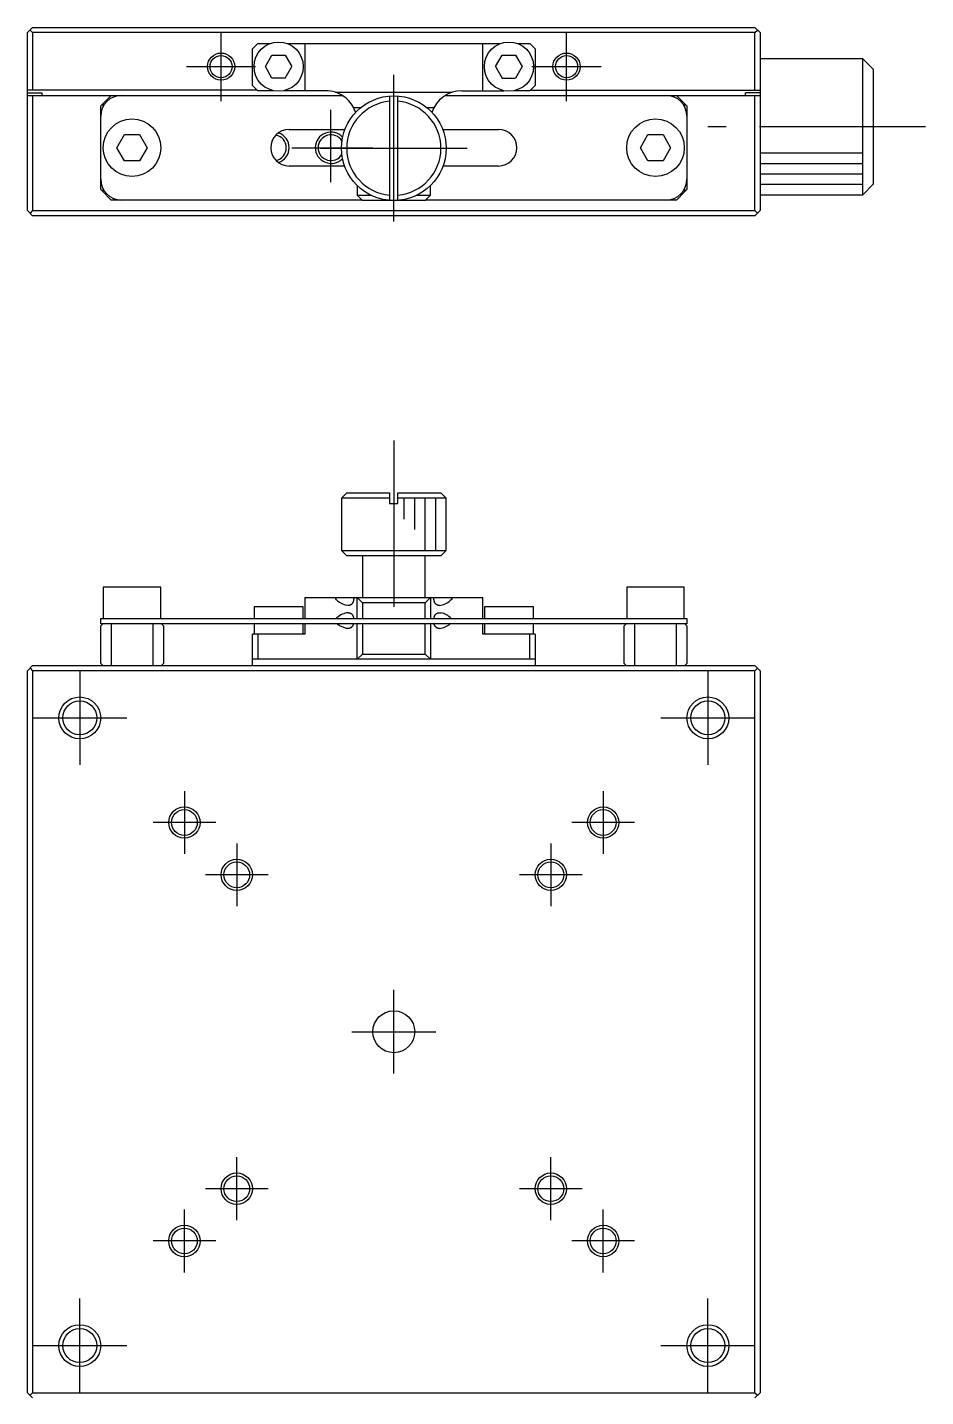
# Model space of a CAD drawing. Extents: x 0 to 292, y -8 to 206.
# Drawn here: x 48.7 to 134.5, y 75.1 to 206 of the extents above; entities that cross this region are included whole.
import ezdxf

# ---------------------------------------------------------------- set-up
doc = ezdxf.new("R2010")
doc.units = 0
doc.header["$LTSCALE"] = 0.5
doc.linetypes.add('CENTER', pattern=[50.8, 31.75, -6.35, 6.35, -6.35])
for name, color, linetype in [('MSM_CENTER', 1, 'CENTER'), ('MSM_CONTINUOUS', 7, 'CONTINUOUS'), ('MSM_NARROW', 5, 'CONTINUOUS')]:
    doc.layers.add(name, color=color, linetype=linetype)

msp = doc.modelspace()

# ---------------------------------------------------------------- linework, layer by layer
at = {"layer": 'MSM_CENTER'}
for p, q in [((67.194929, 198.95), (67.194929, 205.55)), ((100.194929, 198.95), (100.194929, 205.55)), ((63.894929, 202.25), (70.494929, 202.25)), ((96.894929, 202.25), (103.494929, 202.25)), ((83.694929, 187.45), (83.694929, 201.45)), ((77.694929, 191.201133), (77.694929, 198.112392)), ((134.494929, 196.5), (113.694929, 196.5)), ((73.95512, 194.5), (81.694929, 194.5)), ((76.694929, 194.45), (90.694929, 194.45)), ((83.694929, 166.5), (83.694929, 149.5)), ((53.694929, 144.5), (53.694929, 135.5)), ((113.694929, 144.5), (113.694929, 135.5)), ((49.194929, 140), (58.194928, 140)), ((109.194929, 140), (118.194928, 140)), ((63.694929, 133.000001), (63.694929, 126.999999)), ((103.694929, 133.000001), (103.694929, 126.999999)), ((66.694931, 130), (60.694928, 130)), ((106.694931, 130), (100.694928, 130)), ((68.694929, 128.000001), (68.694929, 121.999999)), ((98.694929, 128.000001), (98.694929, 121.999999)), ((71.694931, 125), (65.694928, 125)), ((101.694931, 125), (95.694928, 125)), ((83.694929, 106), (83.694929, 114)), ((79.694929, 110), (87.694929, 110)), ((68.694929, 91.999999), (68.694929, 98.000001)), ((98.694929, 91.999999), (98.694929, 98.000001)), ((71.694931, 95), (65.694928, 95)), ((101.694931, 95), (95.694928, 95)), ((63.694929, 86.999999), (63.694929, 93.000001)), ((103.694929, 86.999999), (103.694929, 93.000001)), ((66.694931, 90), (60.694928, 90)), ((106.694931, 90), (100.694928, 90)), ((53.694929, 75.5), (53.694929, 84.5)), ((113.694929, 75.5), (113.694929, 84.5)), ((49.194929, 80), (58.194928, 80)), ((109.194929, 80), (118.194928, 80))]:
    msp.add_line(p, q, dxfattribs=at)
at = {"layer": 'MSM_CONTINUOUS'}
for p, q in [((48.694929, 205.5), (49.194929, 206)), ((48.694929, 188.5), (48.694929, 205.5)), ((48.944929, 205.75), (49.194929, 205.5)), ((49.194929, 206), (118.194929, 206)), ((49.194929, 205.5), (49.194929, 200)), ((118.194929, 205.5), (49.194929, 205.5)), ((118.194929, 206), (118.694929, 205.5)), ((118.194929, 205.5), (118.444929, 205.75)), ((118.194929, 200), (118.194929, 205.5)), ((118.694929, 205.5), (118.694929, 188.5)), ((70.194929, 203.95), (70.694929, 204.45)), ((70.694929, 204.45), (71.868794, 204.45)), ((73.521065, 204.45), (93.868794, 204.45)), ((75.194929, 204.45), (75.194929, 199.95)), ((92.194929, 199.95), (92.194929, 204.45)), ((95.521065, 204.45), (96.694929, 204.45)), ((96.694929, 204.45), (97.194929, 203.95)), ((70.194929, 200.45), (70.194929, 203.95)), ((71.424759, 202.25), (72.059844, 203.35)), ((72.059844, 203.35), (73.330015, 203.35)), ((73.330015, 203.35), (73.9651, 202.25)), ((93.424759, 202.25), (94.059844, 203.35)), ((94.059844, 203.35), (95.330015, 203.35)), ((95.330015, 203.35), (95.9651, 202.25)), ((97.194929, 203.95), (97.194929, 200.45)), ((128.494929, 203), (118.694929, 203)), ((128.494929, 190), (128.494929, 203)), ((129.494929, 202), (128.494929, 203)), ((72.059844, 201.15), (71.424759, 202.25)), ((73.330015, 201.15), (73.9651, 202.25)), ((93.424759, 202.25), (94.059844, 201.15)), ((95.9651, 202.25), (95.330015, 201.15)), ((129.494929, 202), (129.494929, 191)), ((70.694929, 199.95), (70.194929, 200.45)), ((73.330015, 201.15), (72.059844, 201.15)), ((94.059844, 201.15), (95.330015, 201.15)), ((97.194929, 200.45), (96.694929, 199.95)), ((70.644929, 200), (48.694929, 200)), ((48.694929, 199.75), (50.094929, 199.75)), ((48.694929, 199.5), (78.775168, 199.5)), ((49.194929, 199.5), (49.194929, 188.5)), ((50.094929, 199.5), (50.094929, 199.75)), ((56.694929, 199.5), (55.894929, 198.7)), ((72.212747, 199.95), (70.694929, 199.95)), ((77.194929, 199.95), (73.177112, 199.95)), ((78.131679, 199.8), (89.25818, 199.8)), ((83.294929, 199.433974), (83.294929, 189.466026)), ((84.094929, 189.466026), (84.094929, 199.433974)), ((88.614948, 199.5), (118.694929, 199.5)), ((90.194929, 199.95), (94.212747, 199.95)), ((96.694929, 199.95), (95.177112, 199.95)), ((96.744929, 200), (118.694929, 200)), ((111.494929, 198.7), (110.694929, 199.5)), ((117.294929, 199.5), (117.294929, 199.75)), ((118.694929, 199.75), (117.294929, 199.75)), ((118.194929, 188.5), (118.194929, 199.5)), ((55.694929, 198.5), (55.894929, 198.7)), ((55.694929, 190.5), (55.694929, 198.5)), ((55.894929, 198.7), (55.894929, 198.37178)), ((80.50471, 198.3), (79.874015, 198.3)), ((87.515844, 198.3), (86.885149, 198.3)), ((111.494929, 198.37178), (111.494929, 198.7)), ((111.494929, 198.7), (111.694929, 198.5)), ((111.694929, 198.5), (111.694929, 190.5)), ((57.251554, 194.5), (57.973242, 195.75)), ((57.973242, 195.75), (59.416617, 195.75)), ((59.416617, 195.75), (60.138305, 194.5)), ((73.694929, 196.25), (79.030168, 196.25)), ((88.359691, 196.25), (93.694929, 196.25)), ((107.251554, 194.5), (107.973242, 195.75)), ((107.973242, 195.75), (109.416617, 195.75)), ((109.416617, 195.75), (110.138305, 194.5)), ((57.973242, 193.25), (57.251554, 194.5)), ((60.138305, 194.5), (59.416617, 193.25)), ((107.973242, 193.25), (107.251554, 194.5)), ((110.138305, 194.5), (109.416617, 193.25)), ((59.416617, 193.25), (57.973242, 193.25)), ((78.992802, 192.75), (73.694929, 192.75)), ((93.694929, 192.75), (88.397057, 192.75)), ((109.416617, 193.25), (107.973242, 193.25)), ((55.894929, 190.3), (55.694929, 190.5)), ((55.894929, 190.62822), (55.894929, 190.3)), ((55.894929, 190.3), (56.694929, 189.5)), ((80.194929, 190.879286), (80.194929, 189.95)), ((80.194929, 189.95), (81.51548, 189.95)), ((80.694929, 189.45), (80.194929, 189.95)), ((85.874379, 189.95), (87.194929, 189.95)), ((87.194929, 189.95), (86.694929, 189.45)), ((87.194929, 189.95), (87.194929, 190.879286)), ((111.494929, 190.3), (110.694929, 189.5)), ((111.494929, 190.3), (111.494929, 190.62822)), ((111.694929, 190.5), (111.494929, 190.3)), ((118.694929, 190), (128.494929, 190)), ((128.494929, 190), (129.494929, 191)), ((49.194929, 188), (48.694929, 188.5)), ((49.194929, 188.5), (48.944929, 188.25)), ((49.194929, 188.5), (118.194929, 188.5)), ((80.644929, 189.5), (56.694929, 189.5)), ((86.694929, 189.45), (80.694929, 189.45)), ((110.694929, 189.5), (86.744929, 189.5)), ((118.444929, 188.25), (118.194929, 188.5)), ((118.194929, 188), (118.694929, 188.5)), ((118.194929, 188), (49.194929, 188)), ((79.194929, 161.5), (78.694929, 161)), ((83.294929, 161), (78.694929, 161)), ((78.694929, 161), (78.694929, 156)), ((79.194929, 161.5), (83.294929, 161.5)), ((83.294929, 161.5), (83.294929, 160.5)), ((84.094929, 160.5), (84.094929, 161.5)), ((84.094929, 161.5), (88.194929, 161.5)), ((88.694929, 161), (84.094929, 161)), ((88.694929, 161), (88.194929, 161.5)), ((88.694929, 156), (88.694929, 161)), ((83.294929, 160.5), (84.094929, 160.5)), ((78.694929, 156), (88.694929, 156)), ((78.694929, 156), (79.194929, 155.5)), ((88.194929, 155.5), (88.694929, 156)), ((88.194929, 155.5), (79.194929, 155.5)), ((80.694929, 155.5), (80.694929, 151.5)), ((86.694929, 151.5), (86.694929, 155.5)), ((61.444929, 152.5), (55.944929, 152.5)), ((55.944929, 152.5), (55.944929, 149.5)), ((61.444929, 149.5), (61.444929, 152.5)), ((111.444929, 152.5), (105.944929, 152.5)), ((105.944929, 152.5), (105.944929, 149.5)), ((111.444929, 149.5), (111.444929, 152.5)), ((75.044929, 150.6), (70.344929, 150.6)), ((70.344929, 150.6), (70.344929, 149.5)), ((75.044929, 149.5), (75.044929, 150.6)), ((75.194929, 151.5), (75.194929, 149.5)), ((75.194929, 151.5), (92.194929, 151.5)), ((78.154595, 151.393304), (78.131679, 151.5)), ((78.213302, 151.296292), (78.154595, 151.393304)), ((78.302961, 151.20113), (78.213302, 151.296292)), ((79.337275, 150.75), (79.190161, 150.763205)), ((79.346057, 150.750053), (79.337275, 150.75)), ((79.382248, 150.751477), (79.346057, 150.750053)), ((79.417805, 150.754917), (79.382248, 150.751477)), ((79.45262, 150.760464), (79.417805, 150.754917)), ((79.486584, 150.76821), (79.45262, 150.760464)), ((79.51959, 150.778246), (79.486584, 150.76821)), ((79.551529, 150.790663), (79.51959, 150.778246)), ((79.582291, 150.805552), (79.551529, 150.790663)), ((79.60636, 150.819536), (79.582291, 150.805552)), ((79.629671, 150.835301), (79.60636, 150.819536)), ((79.652156, 150.852847), (79.629671, 150.835301)), ((79.673749, 150.872173), (79.652156, 150.852847)), ((79.694382, 150.893279), (79.673749, 150.872173)), ((79.713987, 150.916165), (79.694382, 150.893279)), ((79.731114, 150.938853), (79.713987, 150.916165)), ((79.747394, 150.963139), (79.731114, 150.938853)), ((79.762785, 150.98895), (79.747394, 150.963139)), ((79.777247, 151.016213), (79.762785, 150.98895)), ((79.790738, 151.044855), (79.777247, 151.016213)), ((79.803216, 151.074803), (79.790738, 151.044855)), ((79.812892, 151.100911), (79.803216, 151.074803)), ((79.821889, 151.127976), (79.812892, 151.100911)), ((79.830194, 151.155911), (79.821889, 151.127976)), ((79.837796, 151.184627), (79.830194, 151.155911)), ((79.844683, 151.214037), (79.837796, 151.184627)), ((79.850841, 151.244054), (79.844683, 151.214037)), ((79.856259, 151.274591), (79.850841, 151.244054)), ((79.860952, 151.305699), (79.856259, 151.274591)), ((79.864931, 151.337362), (79.860952, 151.305699)), ((79.868193, 151.369465), (79.864931, 151.337362)), ((79.870736, 151.401894), (79.868193, 151.369465)), ((79.872556, 151.434536), (79.870736, 151.401894)), ((79.87365, 151.467276), (79.872556, 151.434536)), ((79.874015, 151.5), (79.87365, 151.467276)), ((80.194929, 149.5), (80.194929, 151.5)), ((80.694929, 151), (80.194929, 151.5)), ((80.694929, 151), (80.694929, 149.5)), ((86.694929, 151), (80.694929, 151)), ((87.194929, 151.5), (86.694929, 151)), ((86.694929, 149.5), (86.694929, 151)), ((87.194929, 151.5), (87.194929, 149.5)), ((87.516241, 151.465709), (87.515844, 151.5)), ((87.51743, 151.431464), (87.516241, 151.465709)), ((87.51941, 151.397397), (87.51743, 151.431464)), ((87.522179, 151.363642), (87.51941, 151.397397)), ((87.525435, 151.332899), (87.522179, 151.363642)), ((87.529381, 151.302436), (87.525435, 151.332899)), ((87.53401, 151.272342), (87.529381, 151.302436)), ((87.539315, 151.242707), (87.53401, 151.272342)), ((87.545287, 151.213621), (87.539315, 151.242707)), ((87.55192, 151.185172), (87.545287, 151.213621)), ((87.559206, 151.157451), (87.55192, 151.185172)), ((87.567137, 151.130548), (87.559206, 151.157451)), ((87.57724, 151.100171), (87.567137, 151.130548)), ((87.588284, 151.070825), (87.57724, 151.100171)), ((87.600235, 151.042582), (87.588284, 151.070825)), ((87.613061, 151.015514), (87.600235, 151.042582)), ((87.62673, 150.989694), (87.613061, 151.015514)), ((87.641211, 150.965195), (87.62673, 150.989694)), ((87.656471, 150.942087), (87.641211, 150.965195)), ((87.672478, 150.920445), (87.656471, 150.942087)), ((87.691602, 150.897584), (87.672478, 150.920445)), ((87.711741, 150.876446), (87.691602, 150.897584)), ((87.732831, 150.857029), (87.711741, 150.876446)), ((87.754808, 150.839332), (87.732831, 150.857029)), ((87.777607, 150.82335), (87.754808, 150.839332)), ((87.801165, 150.809083), (87.777607, 150.82335)), ((87.825418, 150.796527), (87.801165, 150.809083)), ((87.860773, 150.781617), (87.825418, 150.796527)), ((87.897529, 150.769745), (87.860773, 150.781617)), ((87.935535, 150.760781), (87.897529, 150.769745)), ((87.974642, 150.754591), (87.935535, 150.760781)), ((88.014698, 150.751044), (87.974642, 150.754591)), ((88.052531, 150.75), (88.014698, 150.751044)), ((89.177621, 151.297867), (89.092752, 151.20619)), ((89.232358, 151.386628), (89.177621, 151.297867)), ((89.25818, 151.5), (89.232358, 151.386628)), ((92.194929, 149.5), (92.194929, 151.5)), ((97.044929, 150.6), (92.344929, 150.6)), ((92.344929, 150.6), (92.344929, 149.5)), ((97.044929, 149.5), (97.044929, 150.6)), ((55.694929, 149), (55.694929, 149.5)), ((55.694929, 149.5), (111.694929, 149.5)), ((78.210614, 149.500032), (78.282245, 149.579544)), ((79.337202, 150.05), (79.372405, 150.049101)), ((79.372405, 150.049101), (79.4188, 150.044994)), ((79.4188, 150.044994), (79.463727, 150.037343)), ((79.463727, 150.037343), (79.493234, 150.030028)), ((79.493234, 150.030028), (79.52208, 150.020878)), ((79.52208, 150.020878), (79.550184, 150.009849)), ((79.550184, 150.009849), (79.577463, 149.996899)), ((79.577463, 149.996899), (79.603833, 149.981984)), ((79.603833, 149.981984), (79.629212, 149.96506)), ((79.629212, 149.96506), (79.653516, 149.946085)), ((79.653516, 149.946085), (79.672837, 149.92873)), ((79.672837, 149.92873), (79.691449, 149.90984)), ((79.691449, 149.90984), (79.709307, 149.889451)), ((79.709307, 149.889451), (79.726365, 149.867596)), ((79.726365, 149.867596), (79.742579, 149.844311)), ((79.742579, 149.844311), (79.757904, 149.819631)), ((79.757904, 149.819631), (79.772294, 149.79359)), ((79.772294, 149.79359), (79.78418, 149.769524)), ((79.78418, 149.769524), (79.795383, 149.744323)), ((79.795383, 149.744323), (79.805886, 149.718068)), ((79.805886, 149.718068), (79.815672, 149.69084)), ((79.815672, 149.69084), (79.824723, 149.66272)), ((79.824723, 149.66272), (79.833022, 149.633789)), ((79.833022, 149.633789), (79.840551, 149.604128)), ((79.840551, 149.604128), (79.847294, 149.573817)), ((79.847294, 149.573817), (79.852045, 149.549576)), ((79.852045, 149.549576), (79.856334, 149.524953)), ((79.856334, 149.524953), (79.860156, 149.5)), ((87.529702, 149.5), (87.534775, 149.532393)), ((87.534775, 149.532393), (87.540658, 149.564279)), ((87.540658, 149.564279), (87.547339, 149.595556)), ((87.547339, 149.595556), (87.554807, 149.626119)), ((87.554807, 149.626119), (87.563047, 149.655863)), ((87.563047, 149.655863), (87.572048, 149.684684)), ((87.572048, 149.684684), (87.581796, 149.712478)), ((87.581796, 149.712478), (87.592292, 149.739197)), ((87.592292, 149.739197), (87.60357, 149.764948)), ((87.60357, 149.764948), (87.615605, 149.789679)), ((87.615605, 149.789679), (87.628369, 149.813337)), ((87.628369, 149.813337), (87.641835, 149.835871)), ((87.641835, 149.835871), (87.655977, 149.857229)), ((87.655977, 149.857229), (87.670767, 149.87736)), ((87.670767, 149.87736), (87.689976, 149.900589)), ((87.689976, 149.900589), (87.71021, 149.922064)), ((87.71021, 149.922064), (87.731402, 149.941779)), ((87.731402, 149.941779), (87.753487, 149.959731)), ((87.753487, 149.959731), (87.776399, 149.975916)), ((87.776399, 149.975916), (87.800073, 149.99033)), ((87.800073, 149.99033), (87.830194, 150.005689)), ((87.830194, 150.005689), (87.861486, 150.01861)), ((87.861486, 150.01861), (87.89384, 150.029182)), ((87.89384, 150.029182), (87.927152, 150.037489)), ((87.927152, 150.037489), (87.961314, 150.04362)), ((87.961314, 150.04362), (87.996221, 150.04766)), ((87.996221, 150.04766), (88.031767, 150.049696)), ((88.031767, 150.049696), (88.052647, 150.05)), ((88.052647, 150.05), (88.184688, 150.039225)), ((111.694929, 149.5), (111.694929, 149)), ((55.894929, 149), (55.694929, 148.8)), ((111.694929, 149), (55.694929, 149)), ((55.694929, 145.2), (55.694929, 148.8)), ((56.694929, 149), (56.694929, 145)), ((60.694929, 145), (60.694929, 149)), ((61.694929, 148.8), (61.494929, 149)), ((61.694929, 148.8), (61.694929, 145.2)), ((75.194929, 148), (70.194929, 148)), ((70.194929, 145), (70.194929, 148)), ((70.344929, 149), (70.344929, 148)), ((70.694929, 148), (70.694929, 145.6)), ((75.044929, 148), (75.044929, 149)), ((75.194929, 149), (75.194929, 148)), ((79.337235, 148.55), (79.220267, 148.558584)), ((79.347125, 148.550102), (79.337235, 148.55)), ((79.387914, 148.551903), (79.347125, 148.550102)), ((79.427736, 148.556246), (79.387914, 148.551903)), ((79.466462, 148.563265), (79.427736, 148.556246)), ((79.50396, 148.573098), (79.466462, 148.563265)), ((79.531785, 148.582625), (79.50396, 148.573098)), ((79.5589, 148.593981), (79.531785, 148.582625)), ((79.585228, 148.607198), (79.5589, 148.593981)), ((79.61069, 148.622312), (79.585228, 148.607198)), ((79.635208, 148.639354), (79.61069, 148.622312)), ((79.658703, 148.65836), (79.635208, 148.639354)), ((79.679389, 148.677644), (79.658703, 148.65836)), ((79.699226, 148.698718), (79.679389, 148.677644)), ((79.718154, 148.721536), (79.699226, 148.698718)), ((79.736117, 148.746056), (79.718154, 148.721536)), ((79.753058, 148.772231), (79.736117, 148.746056)), ((79.76892, 148.80002), (79.753058, 148.772231)), ((79.781701, 148.825256), (79.76892, 148.80002)), ((79.793717, 148.851755), (79.781701, 148.825256)), ((79.804944, 148.879426), (79.793717, 148.851755)), ((79.815361, 148.908178), (79.804944, 148.879426)), ((79.824947, 148.937919), (79.815361, 148.908178)), ((79.833679, 148.968556), (79.824947, 148.937919)), ((79.841535, 149), (79.833679, 148.968556)), ((80.194929, 145.6), (80.194929, 149)), ((80.694929, 149), (80.694929, 146.1)), ((86.694929, 146.1), (86.694929, 149)), ((87.194929, 149), (87.194929, 145.6)), ((87.55639, 148.96772), (87.548324, 149)), ((87.565342, 148.936374), (87.55639, 148.96772)), ((87.575158, 148.906144), (87.565342, 148.936374)), ((87.585892, 148.876907), (87.575158, 148.906144)), ((87.597515, 148.848735), (87.585892, 148.876907)), ((87.609996, 148.821701), (87.597515, 148.848735)), ((87.623305, 148.795877), (87.609996, 148.821701)), ((87.63741, 148.771336), (87.623305, 148.795877)), ((87.652283, 148.748149), (87.63741, 148.771336)), ((87.667892, 148.726389), (87.652283, 148.748149)), ((87.686554, 148.703346), (87.667892, 148.726389)), ((87.706218, 148.681986), (87.686554, 148.703346)), ((87.726821, 148.662309), (87.706218, 148.681986)), ((87.748302, 148.644317), (87.726821, 148.662309)), ((87.770598, 148.62801), (87.748302, 148.644317)), ((87.793648, 148.613389), (87.770598, 148.62801)), ((87.817389, 148.600454), (87.793648, 148.613389)), ((87.84788, 148.586634), (87.817389, 148.600454)), ((87.879475, 148.575163), (87.84788, 148.586634)), ((87.912072, 148.565954), (87.879475, 148.575163)), ((87.94557, 148.558921), (87.912072, 148.565954)), ((87.97987, 148.553976), (87.94557, 148.558921)), ((88.01487, 148.551032), (87.97987, 148.553976)), ((88.05047, 148.550003), (88.01487, 148.551032)), ((88.052522, 148.55), (88.05047, 148.550003)), ((92.194929, 148), (92.194929, 149)), ((97.194929, 148), (92.194929, 148)), ((92.344929, 149), (92.344929, 148)), ((96.694929, 145.6), (96.694929, 148)), ((97.044929, 148), (97.044929, 149)), ((97.194929, 148), (97.194929, 145)), ((105.894929, 149), (105.694929, 148.8)), ((105.694929, 145.2), (105.694929, 148.8)), ((106.694929, 149), (106.694929, 145)), ((110.694929, 145), (110.694929, 149)), ((111.694929, 148.8), (111.494929, 149)), ((111.694929, 148.8), (111.694929, 145.2)), ((97.194929, 145.6), (70.194929, 145.6)), ((80.194929, 145.6), (80.694929, 146.1)), ((80.694929, 146.1), (86.694929, 146.1)), ((86.694929, 146.1), (87.194929, 145.6)), ((49.194929, 145), (48.694929, 144.5)), ((48.694929, 75.5), (48.694929, 144.5)), ((48.944929, 144.75), (49.194929, 144.5)), ((49.194929, 145), (118.194929, 145)), ((118.194929, 144.5), (49.194929, 144.5)), ((49.194929, 144.5), (49.194929, 75.5)), ((55.694929, 145.2), (55.894929, 145)), ((61.694929, 145.2), (61.494929, 145)), ((105.694929, 145.2), (105.894929, 145)), ((111.694929, 145.2), (111.494929, 145)), ((118.694929, 144.5), (118.194929, 145)), ((118.194929, 144.5), (118.444929, 144.75)), ((118.194929, 75.5), (118.194929, 144.5)), ((118.694929, 144.5), (118.694929, 75.5)), ((48.694929, 75.5), (49.194929, 75)), ((48.944929, 75.25), (49.194929, 75.5)), ((49.194929, 75.5), (118.194929, 75.5)), ((118.194929, 75.5), (118.444929, 75.25)), ((118.194929, 75), (118.694929, 75.5))]:
    msp.add_line(p, q, dxfattribs=at)
for centre, radius in [((72.694929, 202.25), 2.35), ((94.694929, 202.25), 2.35), ((67.19493, 202.250001), 1.0565), ((100.19493, 202.250001), 1.0565), ((83.694929, 194.45), 5), ((58.694929, 194.5), 2.75), ((108.694929, 194.5), 2.75), ((53.694929, 140), 1.621), ((113.694929, 140), 1.621), ((63.694929, 130), 1.2295), ((103.694929, 130), 1.2295), ((68.694929, 125), 1.2295), ((98.694929, 125), 1.2295), ((83.694929, 110), 2), ((68.694929, 95), 1.2295), ((98.694929, 95), 1.2295), ((63.694929, 90), 1.2295), ((103.694929, 90), 1.2295), ((53.694929, 80), 1.621), ((113.694929, 80), 1.621)]:
    msp.add_circle(centre, radius, dxfattribs=at)
for centre, radius, start, end in [((57.694929, 197.5), 2, 90, 180), ((77.194929, 196.95), 3, 71.805128, 90), ((77.194926, 196.949996), 3.000005, 26.743726, 71.805086), ((83.694929, 194.45), 4.5, 95.099689, 264.900311), ((83.694929, 194.45), 4.5, 275.099689, 84.900311), ((90.194929, 196.95), 3, 90, 162.09600548), ((109.694929, 197.5), 2, 0, 90), ((77.194929, 196.95), 3, 17.903998, 26.743684), ((73.694929, 194.5), 1.75, 90, 270), ((72.194929, 194.5), 1.2295, 280.92680152, 79.07323668), ((77.694929, 194.5), 1.2295, 31.51053752, 327.53456456), ((93.694929, 194.5), 1.75, 270, 90), ((57.694929, 191.5), 2, 180, 270), ((109.694929, 191.5), 2, 270, 0), ((79.594562, 152.700148), 1.978709, 229.25077852, 258.20700869), ((87.861318, 152.600082), 1.859937, 275.90079989, 311.4590073), ((79.52721, 148.20587), 1.853893, 95.88266192, 132.18611397), ((87.82761, 148.193711), 1.879741, 44.02568516, 79.04947845), ((79.597715, 150.513188), 1.990715, 229.47983532, 259.07029629), ((87.870111, 150.379747), 1.838817, 275.693117, 311.386932)]:
    msp.add_arc(centre, radius, start, end, dxfattribs=at)
at = {"layer": 'MSM_NARROW'}
for p, q in [((118.694929, 194), (128.494929, 194)), ((118.694929, 193), (128.494929, 193)), ((118.694929, 192), (128.494929, 192)), ((118.694929, 191), (128.494929, 191)), ((84.694929, 159), (84.694929, 161)), ((85.694929, 158), (85.694929, 161)), ((86.694929, 156), (86.694929, 161)), ((87.694929, 156), (87.694929, 161))]:
    msp.add_line(p, q, dxfattribs=at)
for centre, radius in [((67.19493, 202.250001), 1.3), ((100.19493, 202.250001), 1.3), ((53.694929, 140), 2), ((113.694929, 140), 2), ((63.694929, 130), 1.5), ((103.694929, 130), 1.5), ((68.694929, 125), 1.5), ((98.694929, 125), 1.5), ((68.694929, 95), 1.5), ((98.694929, 95), 1.5), ((63.694929, 90), 1.5), ((103.694929, 90), 1.5), ((53.694929, 80), 2), ((113.694929, 80), 2)]:
    msp.add_circle(centre, radius, dxfattribs=at)
for centre, start, end in [((72.194929, 194.5), 288.62936339, 71.37067481), ((77.694929, 194.5), 42.11174726, 316.93335482)]:
    msp.add_arc(centre, 1.5, start, end, dxfattribs=at)

doc.saveas('drawing.dxf')
